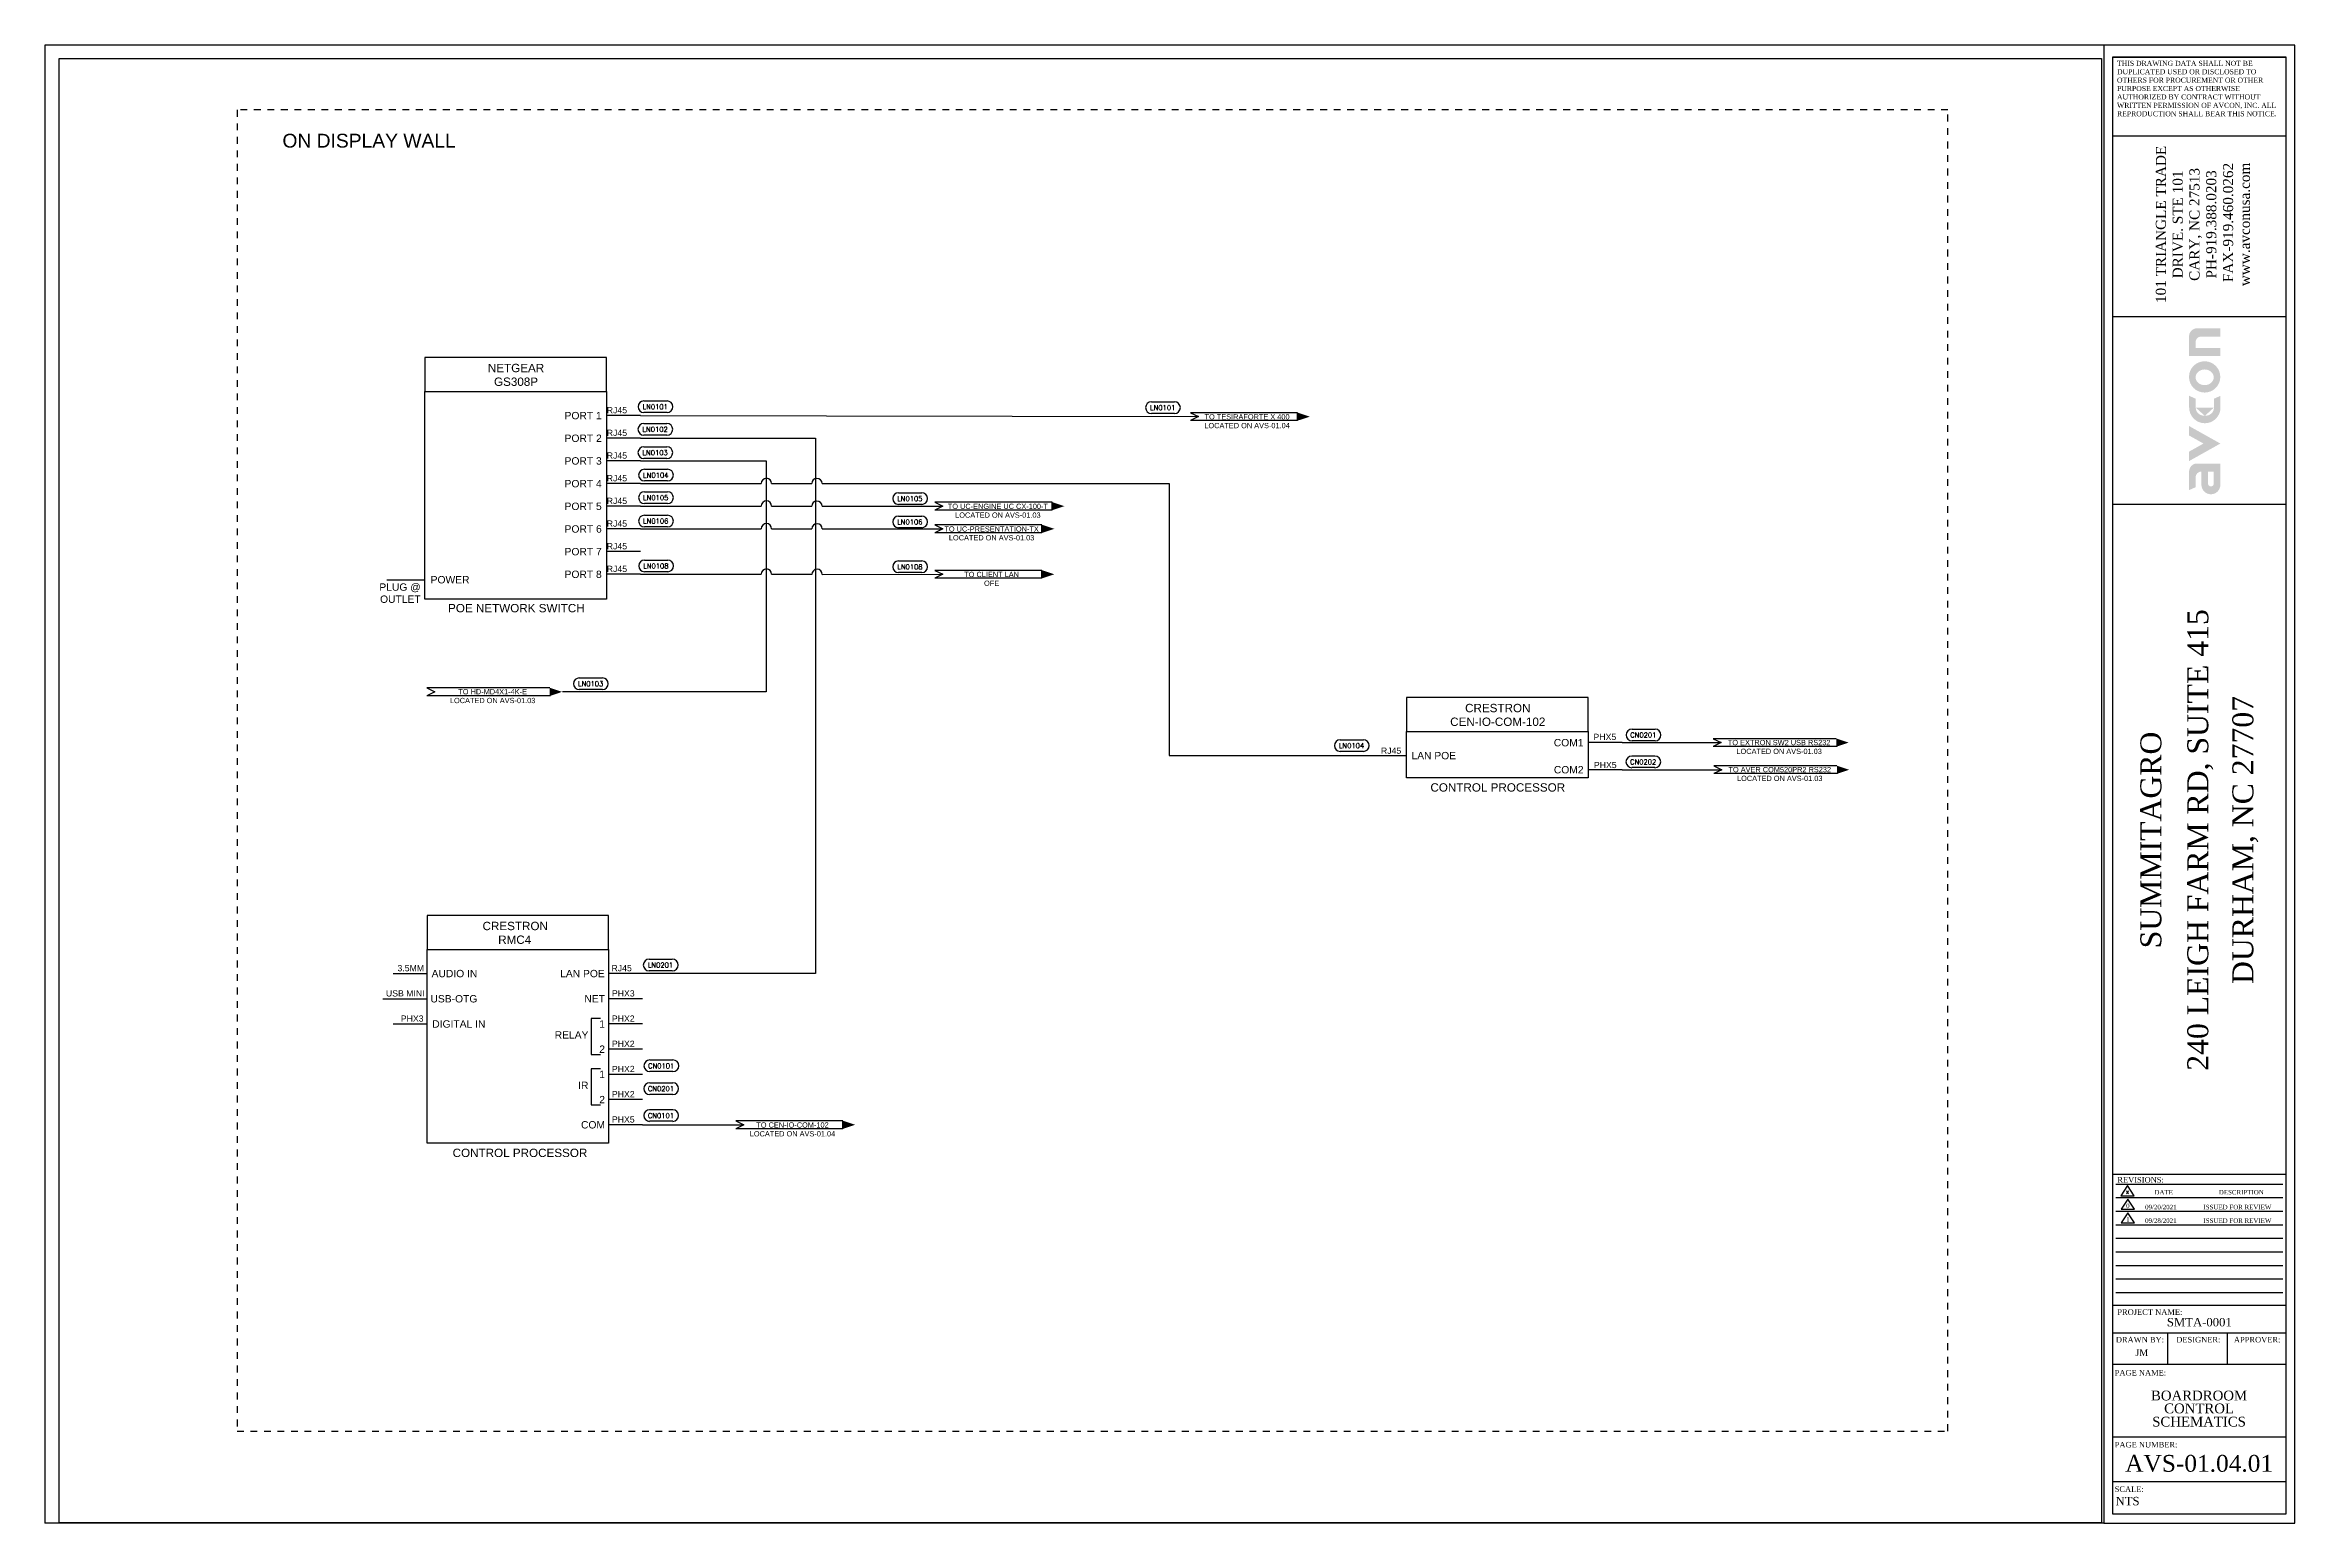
# Paper-space layout 'BOARDROOM_CTRL' of a CAD drawing. Header units: inches. Extents: x 1 to 34.5, y 0.9 to 22.9.
# The model-space entities are those that its viewports show. They can reach past a viewport. Long polylines and large blocks are cut down to what shows.
import ezdxf
from ezdxf.enums import TextEntityAlignment as Align

# ---------------------------------------------------------------- set-up
doc = ezdxf.new("R2010")
doc.units = ezdxf.units.IN
doc.header["$MEASUREMENT"] = 0
doc.linetypes.add('16DASH', pattern=[0.125, 0.0625, -0.0625])
doc.linetypes.add('1DASH', pattern=[1, 0.5, -0.5])
for name, color, linetype in [('AV TEXT', 2, 'Continuous'), ('AV-1-DASH', 3, '1DASH'), ('AV-BORDER', 7, 'Continuous'), ('AV-CABLE-AUDIO', 4, 'Continuous'), ('AV-CABLE-CNTRL', 2, 'Continuous'), ('AV-DEVICE', 4, 'Continuous'), ('AV-TEXT', 2, 'Continuous'), ('AV-TITLE-BLOCK', 7, 'Continuous')]:
    doc.layers.add(name, color=color, linetype=linetype)
doc.layers.add('AV-VPRT', color=9, linetype='Continuous', plot=False)
doc.styles.add('AVCON', font='BOOKOS.TTF')
doc.styles.add('PDF Arial', font='arial.ttf')
doc.styles.get("Standard").update_dxf_attribs({"font": 'simplex.shx'})
doc.styles.add('WL-BASE', font='arial.ttf')

# ---------------------------------------------------------------- blocks, each defined once
blk = doc.blocks.new('PAGE TITLES')
at = {"style": 'AVCON'}
for tag, height, p in [('NAME-1', 0.146, (1.295, 1.842)), ('NAME-2', 0.146, (1.295, 1.65)), ('NAME-3', 0.146, (1.295, 1.458)), ('NAME-4', 0.146, (1.295, 1.261)), ('PAGE_NUMBER', 0.25, (1.295, 0.588))]:
    blk.add_attdef(tag, text='', height=height, dxfattribs=at).set_placement(p, align=Align.CENTER)
blk.add_attdef('SCALE', (0.051, 0.089), '', height=0.125, dxfattribs=at)
blk = doc.blocks.new('REVISION CALL-OUT')
for p, q in [((0, 0.3), (-0.2, 0)), ((-0.2, 0), (0.2, 0)), ((0.2, 0), (0, 0.3))]:
    blk.add_line(p, q)
at = {"layer": 'AV-TEXT', "flags": 4}
blk.add_attdef('CHANGE', text='', height=0.125, dxfattribs=at).set_placement((0, 0.121), align=Align.MIDDLE_CENTER)
blk = doc.blocks.new('NEW Title Block Arch-D USE THIS')
at = {"layer": 'AV-BORDER'}
for p, q in [((43.707, 25.108), (46.297, 25.108)), ((43.707, 23.939), (46.297, 23.939)), ((43.707, 21.249), (46.297, 21.249)), ((43.76, 8.337), (46.246, 8.337)), ((43.76, 8.135), (46.246, 8.135)), ((43.76, 7.933), (46.246, 7.933)), ((43.76, 7.731), (46.246, 7.731)), ((43.76, 7.529), (46.246, 7.529)), ((43.76, 7.327), (46.246, 7.327)), ((43.76, 7.126), (46.246, 7.126)), ((43.76, 6.924), (46.246, 6.924)), ((43.76, 6.722), (46.246, 6.722)), ((43.707, 6.532), (46.297, 6.532)), ((43.707, 6.121), (46.297, 6.121)), ((44.533, 5.656), (44.533, 6.121)), ((45.423, 5.656), (45.423, 6.121)), ((43.707, 5.656), (46.297, 5.656)), ((43.707, 4.573), (46.297, 4.573)), ((43.707, 3.911), (46.297, 3.911))]:
    blk.add_line(p, q, dxfattribs=at)
at = {"layer": 'AV-BORDER', "color": 7, "linetype": 'Continuous'}
for points in [[(12.926, 25.291), (12.926, 3.291)], [(43.707, 25.291), (12.926, 25.291)], [(43.578, 3.291), (12.926, 3.291)]]:
    blk.add_lwpolyline(points, dxfattribs=at)
for points in [[(43.578, 3.291), (46.426, 3.291), (46.426, 25.291), (43.578, 25.291)], [(46.297, 3.428), (46.297, 25.108), (43.707, 25.108), (43.707, 3.428)], [(46.297, 8.482), (46.297, 25.108), (43.707, 25.108), (43.707, 8.482)], [(46.297, 8.482), (46.297, 18.453), (43.707, 18.453), (43.707, 8.482)]]:
    blk.add_lwpolyline(points, close=True, dxfattribs=at)
at = {"xscale": 0.5, "yscale": 0.5, "zscale": 0.5}
blk.add_blockref('REVISION CALL-OUT', (43.934, 8.163), dxfattribs=at).add_auto_attribs({'CHANGE': 'x'})
at = {"layer": 'AV-BORDER', "color": 7, "style": 'AVCON'}
for s, height, p in [('REVISIONS:', 0.0833, (43.781, 8.399)), ('DATE', 0.0675, (44.334, 8.215)), ('DESCRIPTION', 0.0675, (45.292, 8.215)), ('PROJECT NAME:', 0.08333, (43.781, 6.431)), ('PAGE NAME:', 0.0833, (43.742, 5.528)), ('PAGE NUMBER:', 0.08333, (43.742, 4.457)), ('SCALE:', 0.0833, (43.742, 3.795))]:
    blk.add_text(s, height=height, dxfattribs=at).set_placement(p, align=Align.MIDDLE_LEFT)
for s, p in [('DRAWN BY: ', (44.133, 6.02)), ('DESIGNER:', (44.987, 6.02)), ('APPROVER:', (45.863, 6.02))]:
    blk.add_text(s, height=0.0833, dxfattribs=at).set_placement(p, align=Align.MIDDLE_CENTER)
at = {"layer": 'AV-BORDER', "insert": (43.776, 25.056), "char_height": 0.075, "width": 2.4436, "attachment_point": 1, "style": 'AVCON'}
blk.add_mtext('{\\C7;THIS DRAWING DATA SHALL NOT BE DUPLICATED USED OR DISCLOSED TO OTHERS FOR PROCUREMENT OR OTHER PURPOSE EXCEPT AS OTHERWISE AUTHORIZED BY CONTRACT WITHOUT WRITTEN PERMISSION OF AVCON, INC. ALL REPRODUCTION SHALL BEAR THIS NOTICE.\\fCourier New|b1|i0|c0|p49;\\P\\H1.333x;\\C256; }', dxfattribs=at)
at = {"layer": 'AV-BORDER', "insert": (45.056, 22.621), "char_height": 0.15, "width": 3.5056, "attachment_point": 5, "rotation": 90, "style": 'AVCON'}
blk.add_mtext('101 TRIANGLE TRADE \\PDRIVE. STE 101\\PCARY, NC 27513\\PPH-919.388.0203\\P FAX-919.460.0262\\Pwww.avconusa.com', dxfattribs=at)
at = {"layer": 'AV-BORDER', "style": 'AVCON'}
for tag, p in [('PROJECT_NAME_2', (45.806, 13.458)), ('PROJECT_NAME', (45.135, 13.458)), ('CLIENT', (44.436, 13.458))]:
    blk.add_attdef(tag, text='', height=0.312, rotation=90, dxfattribs=at).set_placement(p, align=Align.CENTER)
for tag, height, p in [('PROJECT_NAME', 0.125, (45.002, 6.217)), ('DRAWN_BY', 0.1, (44.126, 5.778)), ('DESIGNER', 0.1, (44.986, 5.778)), ('APPROVER', 0.1, (45.863, 5.778))]:
    blk.add_attdef(tag, text='', height=height, dxfattribs=at).set_placement(p, align=Align.CENTER)
blk = doc.blocks.new('REVISION BLOCK')
at = {"layer": 'AV-TITLE-BLOCK'}
for p, q in [((0.171, 0.18), (0.071, 0.03)), ((0.071, 0.03), (0.271, 0.03)), ((0.271, 0.03), (0.171, 0.18))]:
    blk.add_line(p, q, dxfattribs=at)
at = {"layer": 'AV TEXT', "style": 'AVCON'}
blk.add_attdef('REV#', text='', height=0.0675, dxfattribs=at).set_placement((0.171, 0.046), align=Align.CENTER)
for tag, p in [('DATE', (0.427, 0.028)), ('DESCRIPTION', (1.218, 0.028))]:
    blk.add_attdef(tag, p, '', height=0.0675, dxfattribs=at)
blk = doc.blocks.new('WIRE_LABEL')
at = {"layer": 'AV-TEXT'}
for p, q in [((-0.137, 0.141), (0.143, 0.141)), ((0.143, 0), (-0.137, 0))]:
    blk.add_line(p, q, dxfattribs=at)
for centre, start, end in [((-0.137, 0.07), 90, 270), ((0.143, 0.07), 270, 90)]:
    blk.add_arc(centre, 0.0703, start, end, dxfattribs=at)
blk.add_attdef('NUMBER', text='', height=0.06, dxfattribs=at).set_placement((0, 0.039), align=Align.CENTER)

msp = doc.modelspace()

# ---------------------------------------------------------------- linework, layer by layer
for p, q in [((103.986, 8.451), (103.847, 8.451)), ((103.847, 8.451), (103.847, 7.91)), ((103.847, 7.91), (103.986, 7.91)), ((103.986, 7.697), (103.847, 7.697)), ((103.847, 7.697), (103.847, 7.156)), ((103.847, 7.156), (103.986, 7.156))]:
    msp.add_line(p, q)
for points in [[(101.361, 17.827), (104.075, 17.827), (104.075, 18.336), (101.361, 18.336)], [(101.361, 17.827), (104.075, 17.827), (104.075, 14.719), (101.361, 14.719)], [(116.049, 12.741), (118.763, 12.741), (118.763, 13.25), (116.049, 13.25)], [(116.049, 12.741), (118.763, 12.741), (118.763, 12.05), (116.049, 12.05)], [(101.394, 9.481), (104.108, 9.481), (104.108, 9.99), (101.394, 9.99)], [(101.394, 9.481), (104.108, 9.481), (104.108, 6.585), (101.394, 6.585)]]:
    msp.add_lwpolyline(points, close=True)
at = {"layer": 'AV-1-DASH', "linetype": '16DASH'}
msp.add_lwpolyline([(98.55, 22.038), (98.55, 2.278), (124.148, 2.278), (124.148, 22.038), (98.55, 22.038)], dxfattribs=at)
at = {"layer": 'AV-CABLE-AUDIO', "color": 1}
msp.add_line((100.793, 15.012), (101.361, 15.012), dxfattribs=at)
at = {"layer": 'AV-CABLE-AUDIO'}
msp.add_line((100.885, 9.121), (101.394, 9.121), dxfattribs=at)
at = {"layer": 'AV-CABLE-CNTRL'}
for p, q in [((114.415, 17.51), (112.813, 17.51)), ((112.813, 17.51), (112.933, 17.452)), ((114.415, 17.393), (114.415, 17.51)), ((104.584, 17.467), (104.075, 17.467)), ((112.933, 17.452), (112.813, 17.393)), ((114.415, 17.393), (112.813, 17.393)), ((104.584, 17.128), (104.075, 17.128)), ((104.584, 16.789), (104.075, 16.789)), ((104.584, 16.449), (104.075, 16.449)), ((110.743, 16.174), (108.991, 16.171)), ((108.991, 16.171), (109.111, 16.113)), ((110.743, 16.054), (110.743, 16.171)), ((104.584, 16.11), (104.075, 16.11)), ((109.111, 16.113), (108.991, 16.054)), ((110.743, 16.054), (108.991, 16.054)), ((110.593, 15.832), (108.991, 15.832)), ((108.991, 15.832), (109.111, 15.774)), ((110.593, 15.715), (110.593, 15.832)), ((104.584, 15.771), (104.075, 15.771)), ((109.111, 15.774), (108.991, 15.715)), ((110.593, 15.715), (108.991, 15.715)), ((104.584, 15.432), (104.075, 15.432)), ((110.593, 15.152), (108.991, 15.152)), ((108.991, 15.152), (109.111, 15.094)), ((110.593, 15.035), (110.593, 15.152)), ((104.584, 15.093), (104.075, 15.093)), ((109.111, 15.094), (108.991, 15.035)), ((110.593, 15.035), (108.991, 15.035)), ((103.229, 13.394), (101.388, 13.394)), ((101.388, 13.394), (101.508, 13.335)), ((101.508, 13.335), (101.388, 13.276)), ((103.241, 13.277), (101.388, 13.277)), ((119.272, 12.575), (118.763, 12.575)), ((122.476, 12.634), (120.636, 12.634)), ((120.636, 12.634), (120.756, 12.575)), ((120.756, 12.575), (120.636, 12.517)), ((122.488, 12.517), (120.636, 12.517)), ((115.541, 12.381), (116.049, 12.381)), ((119.273, 12.17), (118.764, 12.17)), ((122.485, 12.229), (120.645, 12.229)), ((120.645, 12.228), (120.765, 12.17)), ((120.765, 12.17), (120.645, 12.111)), ((122.497, 12.112), (120.645, 12.111)), ((104.617, 9.121), (104.108, 9.121)), ((100.731, 8.744), (100.885, 8.744)), ((100.885, 8.744), (101.394, 8.744)), ((104.617, 8.744), (104.108, 8.744)), ((100.885, 8.367), (101.394, 8.367)), ((104.617, 8.367), (104.108, 8.367)), ((104.617, 7.99), (104.108, 7.99)), ((104.617, 7.613), (104.108, 7.613)), ((104.617, 7.236), (104.108, 7.236)), ((104.617, 6.859), (104.108, 6.859)), ((107.614, 6.918), (106.012, 6.918)), ((106.012, 6.918), (106.132, 6.859)), ((106.132, 6.859), (106.012, 6.8)), ((107.614, 6.8), (106.012, 6.8)), ((107.614, 6.801), (107.614, 6.918))]:
    msp.add_line(p, q, dxfattribs=at)
at = {"layer": 'AV-CABLE-CNTRL', "color": 1}
for p, q in [((114.415, 17.393), (114.415, 17.51)), ((110.593, 15.715), (110.593, 15.832)), ((110.593, 15.035), (110.593, 15.152)), ((107.614, 6.8), (107.614, 6.918))]:
    msp.add_line(p, q, dxfattribs=at)
at = {"layer": 'AV-CABLE-CNTRL'}
for points in [[(104.584, 17.467), (112.932, 17.451)], [(104.584, 17.128), (107.206, 17.127), (107.206, 9.123), (104.617, 9.123)], [(104.584, 16.789), (106.467, 16.789), (106.467, 13.336), (103.417, 13.336)], [(104.584, 16.45), (106.391, 16.452)], [(106.546, 16.452), (107.149, 16.452)], [(107.304, 16.45), (112.498, 16.451)], [(112.498, 16.451), (112.498, 12.381), (115.541, 12.381)], [(104.584, 16.112), (106.391, 16.114)], [(106.546, 16.114), (107.149, 16.114)], [(107.304, 16.111), (109.111, 16.113)], [(104.584, 15.773), (106.391, 15.774)], [(106.546, 15.774), (107.149, 15.774)], [(107.304, 15.772), (109.111, 15.774)], [(104.584, 15.093), (106.391, 15.094)], [(106.546, 15.094), (107.149, 15.094)], [(107.304, 15.092), (109.111, 15.094)], [(119.272, 12.575), (120.756, 12.575)], [(119.273, 12.17), (120.765, 12.17)], [(104.617, 6.859), (106.132, 6.859)]]:
    msp.add_lwpolyline(points, dxfattribs=at)
for centre in [(106.469, 16.452), (107.226, 16.449), (106.469, 16.114), (107.226, 16.111), (106.47, 15.775), (107.227, 15.772), (106.469, 15.095), (107.227, 15.092)]:
    msp.add_arc(centre, 0.0774, 0, 180, dxfattribs=at)
for points in [[(114.415, 17.513), (114.6, 17.451), (114.415, 17.39)], [(110.743, 16.174), (110.928, 16.112), (110.743, 16.051)], [(110.593, 15.835), (110.779, 15.773), (110.593, 15.712)], [(110.593, 15.155), (110.779, 15.093), (110.593, 15.032)], [(103.229, 13.396), (103.414, 13.335), (103.229, 13.273)], [(122.476, 12.637), (122.661, 12.575), (122.476, 12.513)], [(122.485, 12.231), (122.67, 12.169), (122.485, 12.108)], [(107.614, 6.92), (107.799, 6.859), (107.614, 6.797)]]:
    msp.add_solid(points, dxfattribs=at)
at = {"layer": 'AV-VPRT'}
msp.add_lwpolyline([(95.889, 22.807), (126.443, 22.807), (126.443, 0.905), (95.889, 0.905)], close=True, dxfattribs=at)

# ---------------------------------------------------------------- block references
at = {"layer": 'AV-DEVICE', "xscale": 1.238064289034934, "yscale": 1.238064289034934, "zscale": 1.238064289034934}
for p, values in [((104.806, 17.513), {'NUMBER': 'LN0101'}), ((112.399, 17.499), {'NUMBER': 'LN0101'}), ((104.805, 17.175), {'NUMBER': 'LN0102'}), ((104.805, 16.826), {'NUMBER': 'LN0103'}), ((104.815, 16.49), {'NUMBER': 'LN0104'}), ((104.814, 16.153), {'NUMBER': 'LN0105'}), ((108.616, 16.139), {'NUMBER': 'LN0105'}), ((104.814, 15.803), {'NUMBER': 'LN0106'}), ((108.616, 15.79), {'NUMBER': 'LN0106'}), ((104.816, 15.132), {'NUMBER': 'LN0108'}), ((108.617, 15.119), {'NUMBER': 'LN0108'}), ((103.84, 13.37), {'NUMBER': 'LN0103'}), ((115.224, 12.444), {'NUMBER': 'LN0104'}), ((119.59, 12.603), {'NUMBER': 'CN0201'}), ((119.587, 12.201), {'NUMBER': 'CN0202'}), ((104.885, 9.162), {'NUMBER': 'LN0201'}), ((104.895, 7.655), {'NUMBER': 'CN0101'}), ((104.893, 7.313), {'NUMBER': 'CN0201'}), ((104.892, 6.911), {'NUMBER': 'CN0101'})]:
    msp.add_blockref('WIRE_LABEL', p, dxfattribs=at).add_auto_attribs(values)

# ---------------------------------------------------------------- texts
at = {"style": 'WL-BASE'}
msp.add_text('ON DISPLAY WALL', height=0.20617, dxfattribs=at).set_placement((99.229, 21.579), align=Align.MIDDLE_LEFT)
for s, p in [('POE NETWORK SWITCH', (102.729, 14.587)), ('CONTROL PROCESSOR', (117.412, 11.905)), ('CONTROL PROCESSOR', (102.783, 6.439))]:
    msp.add_text(s, height=0.12484, dxfattribs=at).set_placement(p, align=Align.MIDDLE_CENTER)
for s, p in [('RELAY', (103.807, 8.203)), ('IR', (103.807, 7.449))]:
    msp.add_text(s, height=0.1102, dxfattribs=at).set_placement(p, align=Align.MIDDLE_RIGHT)
at = {"attachment_point": 2, "style": 'WL-BASE'}
for s, insert, char_height in [('NETGEAR', (102.724, 18.241), 0.1248), ('GS308P', (102.724, 18.036), 0.1248), ('CRESTRON', (117.412, 13.155), 0.1248), ('CEN-IO-COM-102 ', (117.412, 12.95), 0.12484), ('CRESTRON', (102.712, 9.895), 0.1248), ('RMC4', (102.704, 9.69), 0.1248)]:
    msp.add_mtext_dynamic_manual_height_columns(s, width=3.76006, gutter_width=1.238, heights=[0], dxfattribs=dict(at, insert=insert, char_height=char_height))
at = {"layer": 'AV-CABLE-AUDIO', "color": 1, "style": 'WL-BASE'}
for s, p in [('PLUG @', (101.297, 14.902)), ('POWER', (102.028, 15.012)), ('OUTLET', (101.297, 14.721))]:
    msp.add_text(s, height=0.1102, dxfattribs=at).set_placement(p, align=Align.MIDDLE_RIGHT)
at = {"layer": 'AV-CABLE-AUDIO', "style": 'WL-BASE'}
msp.add_text('3.5MM', height=0.0933, dxfattribs=at).set_placement((100.95, 9.155))
msp.add_text('AUDIO IN', height=0.1102, dxfattribs=at).set_placement((102.145, 9.121), align=Align.MIDDLE_RIGHT)
at = {"layer": 'AV-CABLE-CNTRL', "style": 'WL-BASE'}
for s, height, p in [('PORT 1', 0.1102, (104.006, 17.467)), ('PORT 2', 0.1102, (104.006, 17.128)), ('PORT 3', 0.1102, (104.006, 16.789)), ('PORT 4', 0.1102, (104.006, 16.449)), ('PORT 5', 0.1102, (104.006, 16.11)), ('PORT 6', 0.1102, (104.006, 15.771)), ('PORT 7', 0.1102, (104.006, 15.432)), ('PORT 8', 0.1102, (104.006, 15.093)), ('COM1', 0.1102, (118.695, 12.575)), ('COM2', 0.1102, (118.696, 12.17)), ('LAN POE', 0.1102, (104.051, 9.121)), ('USB-OTG', 0.1102, (102.145, 8.744)), ('NET', 0.1102, (104.055, 8.744)), ('DIGITAL IN', 0.1102, (102.266, 8.367)), ('1', 0.11, (104.055, 8.367)), (' 2', 0.1102, (104.055, 7.99)), ('1', 0.11, (104.055, 7.613)), ('2', 0.11, (104.055, 7.236)), ('COM', 0.1102, (104.055, 6.859))]:
    msp.add_text(s, height=height, dxfattribs=at).set_placement(p, align=Align.MIDDLE_RIGHT)
for s, p in [('RJ45', (104.081, 17.501)), ('RJ45', (104.081, 17.162)), ('RJ45', (104.081, 16.823)), ('RJ45', (104.081, 16.483)), ('RJ45', (104.081, 16.144)), ('RJ45', (104.081, 15.805)), ('RJ45', (104.081, 15.466)), ('RJ45', (104.081, 15.127)), ('RJ45', (115.664, 12.408)), ('PHX5', (118.844, 12.614)), ('PHX5', (118.85, 12.194)), ('RJ45', (104.152, 9.155)), ('USB MINI', (100.777, 8.778)), ('PHX3', (104.158, 8.778)), ('PHX3', (101, 8.401)), ('PHX2', (104.158, 8.401)), ('PHX2', (104.158, 8.024)), ('PHX2', (104.158, 7.647)), ('PHX2', (104.158, 7.27)), ('PHX5', (104.158, 6.892))]:
    msp.add_text(s, height=0.0933, dxfattribs=at).set_placement(p)
msp.add_text('LAN POE', height=0.1102, dxfattribs=at).set_placement((116.121, 12.381), align=Align.MIDDLE_LEFT)
at = {"layer": 'AV-CABLE-CNTRL', "char_height": 0.07878, "style": 'PDF Arial'}
for s, insert, width, attachment_point in [('\\pxqc;TO TESIRAFORTE X 400\\PLOCATED ON AVS-01.04', (112.452, 17.277), 2.41828, 7), ('\\pxqc;TO UC-ENGINE UC CX-100-T\\PLOCATED ON AVS-01.03', (108.724, 15.938), 2.41828, 7), ('\\pxqc;TO UC-PRESENTATION-TX\\PLOCATED ON AVS-01.03', (108.63, 15.599), 2.41828, 7), ('\\pxqc;TO CLIENT LAN\\POFE', (108.63, 14.919), 2.41828, 7), ('\\pxqc;TO HD-MD4X1-4K-E\\PLOCATED ON AVS-01.03', (102.374, 13.376), 1.7086, 2), ('\\pxqc;TO EXTRON SW2 USB RS232\\PLOCATED ON AVS-01.03', (121.622, 12.616), 1.7086, 2), ('\\pxqc;TO AVER COM520PR2 RS232\\PLOCATED ON AVS-01.03', (121.631, 12.211), 1.7086, 2), ('\\pxqc;TO CEN-IO-COM-102\\PLOCATED ON AVS-01.04', (105.651, 6.684), 2.41828, 7)]:
    msp.add_mtext(s, dxfattribs=dict(at, insert=insert, width=width, attachment_point=attachment_point))

psp = doc.layouts.new('BOARDROOM_CTRL')

# ---------------------------------------------------------------- hatches: boundary and pattern name
at = {"layer": 'AV-CABLE-CNTRL', "true_color": 0xed1f24}
h = psp.add_hatch(color=240, dxfattribs=at)
h.dxf.hatch_style = 1
h.paths.add_polyline_path([(33.195, 17.71, 1), (33.195, 18.176, 1)])
edge = h.paths.add_edge_path(flags=16)
edge.add_ellipse((33.195, 17.937), major_axis=(0.135, 0), ratio=0.863636, start_angle=0, end_angle=360, ccw=False)
edge = h.paths.add_edge_path()
edge.add_line((32.964, 17.662), (32.964, 17.485))
edge.add_arc((33.198, 17.486), 0.233, 180.1172, 270.0894)
edge.add_arc((33.198, 17.486), 0.233, 270.0278, 360)
edge.add_line((33.431, 17.486), (33.431, 17.662))
edge.add_line((33.431, 17.662), (33.333, 17.618))
edge.add_line((33.333, 17.618), (33.333, 17.486))
edge.add_line((33.333, 17.486), (33.332, 17.486))
edge.add_ellipse((33.198, 17.48), major_axis=(-0.135, 0), ratio=0.863636, start_angle=-270, end_angle=-176.983, ccw=False)
edge.add_ellipse((33.198, 17.48), major_axis=(0.135, 0), ratio=0.863636, start_angle=536.983, end_angle=630, ccw=False)
edge.add_line((33.063, 17.486), (33.063, 17.486))
edge.add_line((33.063, 17.486), (33.062, 17.618))
edge.add_line((33.062, 17.618), (32.964, 17.662))
h.paths.add_polyline_path([(32.963, 17.212), (32.963, 17.071), (33.178, 16.951), (32.963, 16.831), (32.963, 16.69), (33.429, 16.951)])
h.paths.add_polyline_path([(33.061, 16.654, 0.342362), (32.963, 16.54), (32.963, 16.54), (32.963, 16.258), (33.061, 16.301), (33.061, 16.448, -0.414214), (33.147, 16.534), (33.147, 16.337, 1), (33.429, 16.337), (33.429, 16.654)])
h.paths.add_polyline_path([(33.245, 16.534), (33.331, 16.534), (33.331, 16.356, -1), (33.245, 16.356)], flags=16)
h.paths.add_polyline_path([(33.06, 18.374), (33.06, 18.459, -0.414214), (33.146, 18.544), (33.428, 18.544), (33.428, 18.665), (33.06, 18.665, 0.342362), (32.962, 18.551), (32.962, 18.551), (32.962, 18.252), (33.429, 18.252), (33.429, 18.374)])

# ---------------------------------------------------------------- block references
at = {"layer": 'AV-BORDER'}
ref = psp.add_blockref('NEW Title Block Arch-D USE THIS', (-11.886, -2.408), dxfattribs=at)
ref.add_attrib('CLIENT', 'SUMMITAGRO', dxfattribs={"height": 0.3125, "rotation": 90, "style": 'AVCON'}).set_placement((32.55, 11.05), align=Align.CENTER)
ref.add_attrib('PROJECT_NAME', '240 LEIGH FARM RD, SUITE 415', dxfattribs={"height": 0.3125, "rotation": 90, "style": 'AVCON'}).set_placement((33.249, 11.05), align=Align.CENTER)
ref.add_attrib('PROJECT_NAME_2', 'DURHAM, NC 27707', dxfattribs={"height": 0.3125, "rotation": 90, "style": 'AVCON'}).set_placement((33.92, 11.05), align=Align.CENTER)
ref.add_attrib('PROJECT_NAME', 'SMTA-0001', dxfattribs={"height": 0.125, "style": 'AVCON'}).set_placement((33.116, 3.81), align=Align.CENTER)
ref.add_attrib('DRAWN_BY', ' JM', dxfattribs={"height": 0.1, "style": 'AVCON'}).set_placement((32.24, 3.37), align=Align.CENTER)
ref = psp.add_blockref('PAGE TITLES', (31.818, 1.058), dxfattribs=at)
ref.add_attrib('NAME-2', 'BOARDROOM', dxfattribs={"layer": '0', "height": 0.1458, "style": 'AVCON'}).set_placement((33.112, 2.708), align=Align.CENTER)
ref.add_attrib('NAME-3', 'CONTROL', dxfattribs={"layer": '0', "height": 0.1458, "style": 'AVCON'}).set_placement((33.112, 2.516), align=Align.CENTER)
ref.add_attrib('NAME-4', 'SCHEMATICS', dxfattribs={"layer": '0', "height": 0.1458, "style": 'AVCON'}).set_placement((33.112, 2.319), align=Align.CENTER)
ref.add_attrib('PAGE_NUMBER', 'AVS-01.04.01', dxfattribs={"layer": '0', "height": 0.25, "style": 'AVCON'}).set_placement((33.113, 1.646), align=Align.CENTER)
ref.add_attrib('SCALE', 'NTS', (31.869, 1.147), dxfattribs={"layer": '0', "height": 0.125, "style": 'AVCON'})
at = {"layer": 'AV-CABLE-CNTRL'}
for p, values in [((31.881, 5.524), {'REV#': '0', 'DATE': '09/20/2021', 'DESCRIPTION': '   ISSUED FOR REVIEW'}), ((31.881, 5.322), {'REV#': '1', 'DATE': '09/28/2021', 'DESCRIPTION': '   ISSUED FOR REVIEW'})]:
    psp.add_blockref('REVISION BLOCK', p, dxfattribs=at).add_auto_attribs(values)

# ---------------------------------------------------------------- viewports
at = {"layer": 'AV-VPRT'}
psp.add_viewport(center=(16.366, 11.883), size=(30.652, 22), view_center_point=(111.077, 11.956), view_height=22.10713, dxfattribs=at)

doc.saveas('drawing.dxf')
